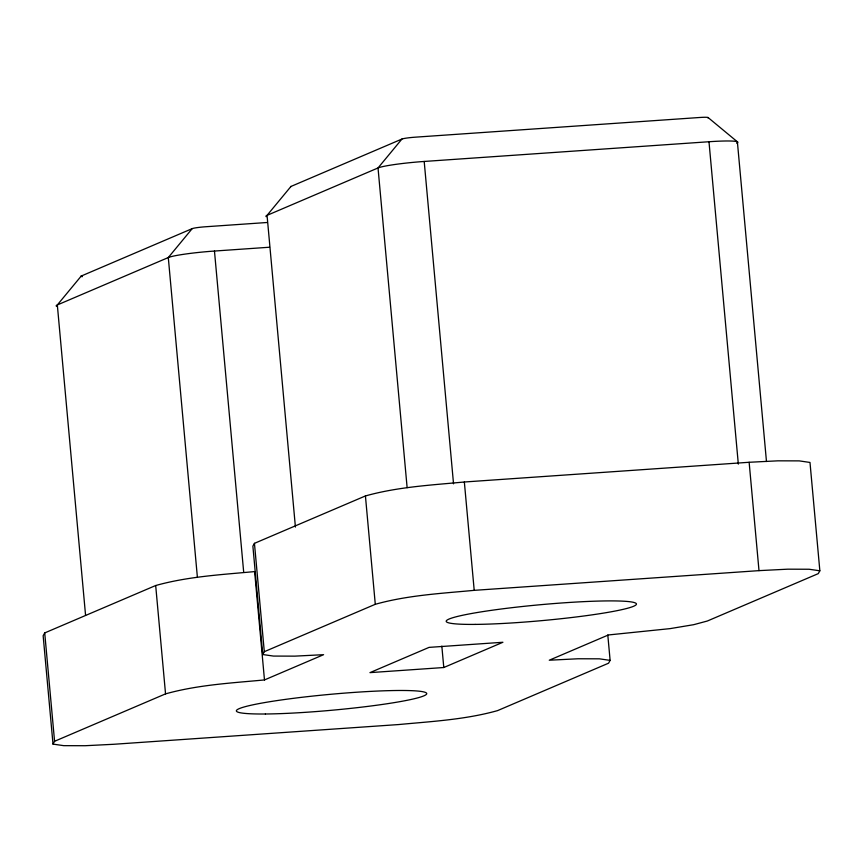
<?xml version="1.0" encoding="UTF-8"?>
<svg xmlns="http://www.w3.org/2000/svg" width="863" height="863" viewBox="0 0 863 863"><rect width="100%" height="100%" fill="white"/><g stroke="black" fill="none" stroke-linecap="round" stroke-linejoin="round"><path stroke-width="1.29" d="M53.01 744.1L54.574 741.285L165.545 693.874C197.713 684.855 231.36 683.054 264.477 679.936L254.617 571.586C221.5 574.693 187.854 576.506 155.685 585.524L44.714 632.924L43.15 635.751L53.01 744.1L63.733 745.664L85.103 745.718L113.862 744.273L398.652 724.553C431.77 721.436 465.416 719.634 497.573 710.616L608.555 663.205L610.119 660.389L607.8 634.974M610.119 660.389L599.397 658.825L578.027 658.771L549.267 660.217L608.383 634.963L670.13 628.62L693.701 624.683L707.315 621.026L818.286 573.625L819.85 570.799L809.99 462.449L799.267 460.885L777.897 460.831L749.138 462.277L464.348 481.996C431.23 485.114 397.584 486.915 365.427 495.945L254.445 543.345L252.881 546.16L262.74 654.521L273.463 656.074L294.833 656.139L323.593 654.683L264.477 679.936M262.74 654.521L264.305 651.694L254.445 543.345M267.185 222.492L205.394 226.775A10.917 0.917 -5.2 0 0 192.201 228.63L81.23 276.041L57.325 304.952A38.209 3.193 -5.2 0 0 56.591 306.268M192.201 228.63L168.296 257.552L57.325 304.952L85.566 615.297M707.822 117.875A10.917 0.917 -5.2 0 0 699.915 117.476L415.125 137.185A10.917 0.917 -5.2 0 0 401.931 139.051L290.96 186.451L267.055 215.362A38.209 3.193 -5.2 0 0 266.322 216.678M401.931 139.051L378.026 167.961L267.055 215.362L295.416 527.045M264.305 651.694L375.286 604.294C407.444 595.265 441.09 593.464 474.208 590.346L758.998 570.637L787.757 569.181L809.127 569.246L819.85 570.799M443.787 667.52L502.913 642.266L429.073 647.379L369.957 672.633L443.787 667.52L441.834 646.117M407.131 487.671L378.026 167.961A38.209 3.193 -5.2 0 1 424.197 161.457L708.987 141.737A38.209 3.193 -5.2 0 1 736.657 143.139M197.39 577.25L168.296 257.552A38.209 3.193 -5.2 0 1 214.466 251.047L269.536 247.228M708.027 117.497L737.38 141.812L766.473 461.522M749.138 462.277L758.998 570.637M708.987 141.737L738.329 464.121M464.348 481.996L474.208 590.346M424.197 161.457L453.539 483.841M365.427 495.945L375.286 604.294M214.466 251.047L243.679 572.083M155.685 585.524L165.545 693.874M44.714 632.924L54.574 741.285M290.745 186.829A10.917 0.917 -5.2 0 1 290.96 186.451M82.449 276.624A10.917 0.917 -5.2 0 1 81.23 276.041M475.125 624.402A95.534 7.994 -5.2 0 0 633.593 606.268A95.534 7.994 -5.2 0 0 515.168 607.304A95.534 7.994 -5.2 0 0 475.125 624.402M265.394 713.992A95.534 7.994 -5.2 0 0 423.852 695.858A95.534 7.994 -5.2 0 0 305.437 696.883A95.534 7.994 -5.2 0 0 265.394 713.992"/></g></svg>
